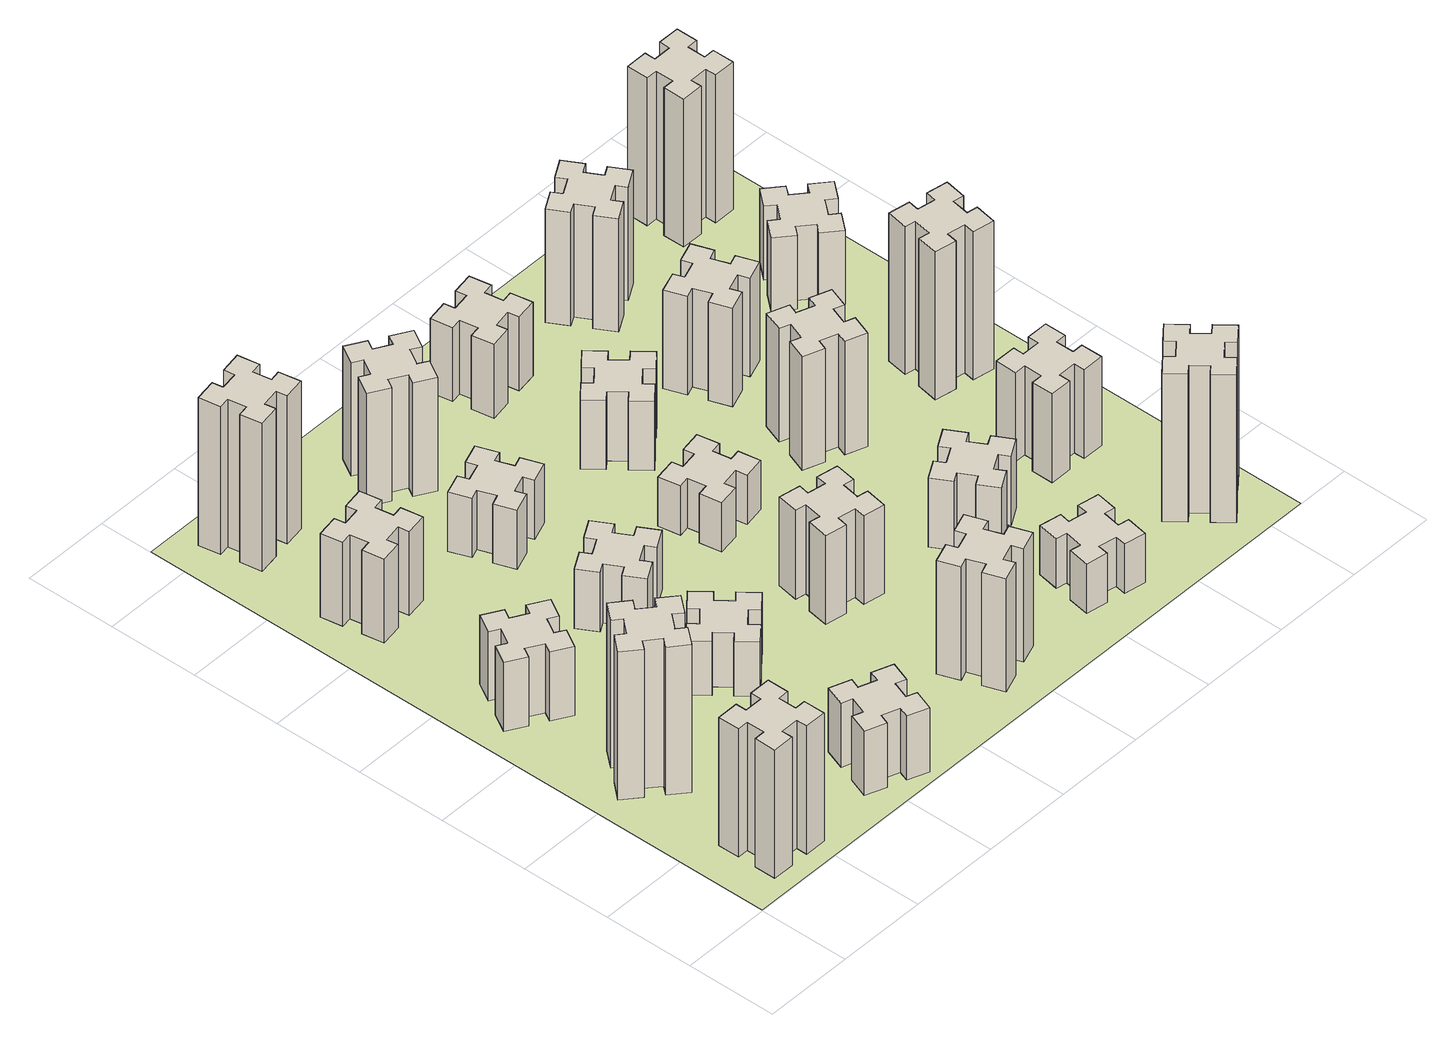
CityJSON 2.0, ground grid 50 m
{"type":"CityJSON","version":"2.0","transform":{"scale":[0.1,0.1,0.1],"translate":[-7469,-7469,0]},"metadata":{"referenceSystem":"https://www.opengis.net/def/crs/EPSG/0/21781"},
"CityObjects":{
"building1":{"type":"Building","attributes":{"class":"1000","function":"1000","usage":"1000","yearOfConstruction":2016,"roofType":"1000","measuredHeight":78,"storeysAboveGround":30,"storeysBelowGround":0},"geometry":[{"type":"Solid","lod":"1","boundaries":[[[[0,1,2,3,4,5,6,7,8,9,10,11,12,13,14,15,16,17,18,19]],[[17,16,20,21]],[[16,15,22,20]],[[15,14,23,22]],[[14,13,24,23]],[[13,12,25,24]],[[12,11,26,25]],[[11,10,27,26]],[[10,9,28,27]],[[9,8,29,28]],[[8,7,30,29]],[[7,6,31,30]],[[6,5,32,31]],[[5,4,33,32]],[[4,3,34,33]],[[3,2,35,34]],[[2,1,36,35]],[[1,0,37,36]],[[0,19,38,37]],[[19,18,39,38]],[[18,17,21,39]],[[24,25,26,27,28,29,30,31,32,33,34,35,36,37,38,39,21,20,22,23]]]]}]},
"building2":{"type":"Building","attributes":{"class":"1000","function":"1000","usage":"1000","yearOfConstruction":2016,"roofType":"1000","measuredHeight":90,"storeysAboveGround":30,"storeysBelowGround":0},"geometry":[{"type":"Solid","lod":"1","boundaries":[[[[40,41,42,43,44,45,46,47,48,49,50,51,52,53,54,55,56,57,58,59]],[[57,56,60,61]],[[56,55,62,60]],[[55,54,63,62]],[[54,53,64,63]],[[53,52,65,64]],[[52,51,66,65]],[[51,50,67,66]],[[50,49,68,67]],[[49,48,69,68]],[[48,47,70,69]],[[47,46,71,70]],[[46,45,72,71]],[[45,44,73,72]],[[44,43,74,73]],[[43,42,75,74]],[[42,41,76,75]],[[41,40,77,76]],[[40,59,78,77]],[[59,58,79,78]],[[58,57,61,79]],[[64,65,66,67,68,69,70,71,72,73,74,75,76,77,78,79,61,60,62,63]]]]}]},
"building3":{"type":"Building","attributes":{"class":"1000","function":"1000","usage":"1000","yearOfConstruction":2016,"roofType":"1000","measuredHeight":42,"storeysAboveGround":30,"storeysBelowGround":0},"geometry":[{"type":"Solid","lod":"1","boundaries":[[[[80,81,82,83,84,85,86,87,88,89,90,91,92,93,94,95,96,97,98,99]],[[97,96,100,101]],[[96,95,102,100]],[[95,94,103,102]],[[94,93,104,103]],[[93,92,105,104]],[[92,91,106,105]],[[91,90,107,106]],[[90,89,108,107]],[[89,88,109,108]],[[88,87,110,109]],[[87,86,111,110]],[[86,85,112,111]],[[85,84,113,112]],[[84,83,114,113]],[[83,82,115,114]],[[82,81,116,115]],[[81,80,117,116]],[[80,99,118,117]],[[99,98,119,118]],[[98,97,101,119]],[[104,105,106,107,108,109,110,111,112,113,114,115,116,117,118,119,101,100,102,103]]]]}]},
"building4":{"type":"Building","attributes":{"class":"1000","function":"1000","usage":"1000","yearOfConstruction":2016,"roofType":"1000","measuredHeight":51,"storeysAboveGround":30,"storeysBelowGround":0},"geometry":[{"type":"Solid","lod":"1","boundaries":[[[[120,121,122,123,124,125,126,127,128,129,130,131,132,133,134,135,136,137,138,139]],[[137,136,140,141]],[[136,135,142,140]],[[135,134,143,142]],[[134,133,144,143]],[[133,132,145,144]],[[132,131,146,145]],[[131,130,147,146]],[[130,129,148,147]],[[129,128,149,148]],[[128,127,150,149]],[[127,126,151,150]],[[126,125,152,151]],[[125,124,153,152]],[[124,123,154,153]],[[123,122,155,154]],[[122,121,156,155]],[[121,120,157,156]],[[120,139,158,157]],[[139,138,159,158]],[[138,137,141,159]],[[144,145,146,147,148,149,150,151,152,153,154,155,156,157,158,159,141,140,142,143]]]]}]},
"building5":{"type":"Building","attributes":{"class":"1000","function":"1000","usage":"1000","yearOfConstruction":2016,"roofType":"1000","measuredHeight":39,"storeysAboveGround":30,"storeysBelowGround":0},"geometry":[{"type":"Solid","lod":"1","boundaries":[[[[160,161,162,163,164,165,166,167,168,169,170,171,172,173,174,175,176,177,178,179]],[[177,176,180,181]],[[176,175,182,180]],[[175,174,183,182]],[[174,173,184,183]],[[173,172,185,184]],[[172,171,186,185]],[[171,170,187,186]],[[170,169,188,187]],[[169,168,189,188]],[[168,167,190,189]],[[167,166,191,190]],[[166,165,192,191]],[[165,164,193,192]],[[164,163,194,193]],[[163,162,195,194]],[[162,161,196,195]],[[161,160,197,196]],[[160,179,198,197]],[[179,178,199,198]],[[178,177,181,199]],[[184,185,186,187,188,189,190,191,192,193,194,195,196,197,198,199,181,180,182,183]]]]}]},
"building6":{"type":"Building","attributes":{"class":"1000","function":"1000","usage":"1000","yearOfConstruction":2016,"roofType":"1000","measuredHeight":90,"storeysAboveGround":30,"storeysBelowGround":0},"geometry":[{"type":"Solid","lod":"1","boundaries":[[[[200,201,202,203,204,205,206,207,208,209,210,211,212,213,214,215,216,217,218,219]],[[217,216,220,221]],[[216,215,222,220]],[[215,214,223,222]],[[214,213,224,223]],[[213,212,225,224]],[[212,211,226,225]],[[211,210,227,226]],[[210,209,228,227]],[[209,208,229,228]],[[208,207,230,229]],[[207,206,231,230]],[[206,205,232,231]],[[205,204,233,232]],[[204,203,234,233]],[[203,202,235,234]],[[202,201,236,235]],[[201,200,237,236]],[[200,219,238,237]],[[219,218,239,238]],[[218,217,221,239]],[[224,225,226,227,228,229,230,231,232,233,234,235,236,237,238,239,221,220,222,223]]]]}]},
"building7":{"type":"Building","attributes":{"class":"1000","function":"1000","usage":"1000","yearOfConstruction":2016,"roofType":"1000","measuredHeight":33,"storeysAboveGround":30,"storeysBelowGround":0},"geometry":[{"type":"Solid","lod":"1","boundaries":[[[[240,241,242,243,244,245,246,247,248,249,250,251,252,253,254,255,256,257,258,259]],[[257,256,260,261]],[[256,255,262,260]],[[255,254,263,262]],[[254,253,264,263]],[[253,252,265,264]],[[252,251,266,265]],[[251,250,267,266]],[[250,249,268,267]],[[249,248,269,268]],[[248,247,270,269]],[[247,246,271,270]],[[246,245,272,271]],[[245,244,273,272]],[[244,243,274,273]],[[243,242,275,274]],[[242,241,276,275]],[[241,240,277,276]],[[240,259,278,277]],[[259,258,279,278]],[[258,257,261,279]],[[264,265,266,267,268,269,270,271,272,273,274,275,276,277,278,279,261,260,262,263]]]]}]},
"building8":{"type":"Building","attributes":{"class":"1000","function":"1000","usage":"1000","yearOfConstruction":2016,"roofType":"1000","measuredHeight":36,"storeysAboveGround":30,"storeysBelowGround":0},"geometry":[{"type":"Solid","lod":"1","boundaries":[[[[280,281,282,283,284,285,286,287,288,289,290,291,292,293,294,295,296,297,298,299]],[[297,296,300,301]],[[296,295,302,300]],[[295,294,303,302]],[[294,293,304,303]],[[293,292,305,304]],[[292,291,306,305]],[[291,290,307,306]],[[290,289,308,307]],[[289,288,309,308]],[[288,287,310,309]],[[287,286,311,310]],[[286,285,312,311]],[[285,284,313,312]],[[284,283,314,313]],[[283,282,315,314]],[[282,281,316,315]],[[281,280,317,316]],[[280,299,318,317]],[[299,298,319,318]],[[298,297,301,319]],[[304,305,306,307,308,309,310,311,312,313,314,315,316,317,318,319,301,300,302,303]]]]}]},
"building9":{"type":"Building","attributes":{"class":"1000","function":"1000","usage":"1000","yearOfConstruction":2016,"roofType":"1000","measuredHeight":36,"storeysAboveGround":30,"storeysBelowGround":0},"geometry":[{"type":"Solid","lod":"1","boundaries":[[[[320,321,322,323,324,325,326,327,328,329,330,331,332,333,334,335,336,337,338,339]],[[337,336,340,341]],[[336,335,342,340]],[[335,334,343,342]],[[334,333,344,343]],[[333,332,345,344]],[[332,331,346,345]],[[331,330,347,346]],[[330,329,348,347]],[[329,328,349,348]],[[328,327,350,349]],[[327,326,351,350]],[[326,325,352,351]],[[325,324,353,352]],[[324,323,354,353]],[[323,322,355,354]],[[322,321,356,355]],[[321,320,357,356]],[[320,339,358,357]],[[339,338,359,358]],[[338,337,341,359]],[[344,345,346,347,348,349,350,351,352,353,354,355,356,357,358,359,341,340,342,343]]]]}]},
"building10":{"type":"Building","attributes":{"class":"1000","function":"1000","usage":"1000","yearOfConstruction":2016,"roofType":"1000","measuredHeight":69,"storeysAboveGround":30,"storeysBelowGround":0},"geometry":[{"type":"Solid","lod":"1","boundaries":[[[[360,361,362,363,364,365,366,367,368,369,370,371,372,373,374,375,376,377,378,379]],[[377,376,380,381]],[[376,375,382,380]],[[375,374,383,382]],[[374,373,384,383]],[[373,372,385,384]],[[372,371,386,385]],[[371,370,387,386]],[[370,369,388,387]],[[369,368,389,388]],[[368,367,390,389]],[[367,366,391,390]],[[366,365,392,391]],[[365,364,393,392]],[[364,363,394,393]],[[363,362,395,394]],[[362,361,396,395]],[[361,360,397,396]],[[360,379,398,397]],[[379,378,399,398]],[[378,377,381,399]],[[384,385,386,387,388,389,390,391,392,393,394,395,396,397,398,399,381,380,382,383]]]]}]},
"building11":{"type":"Building","attributes":{"class":"1000","function":"1000","usage":"1000","yearOfConstruction":2016,"roofType":"1000","measuredHeight":69,"storeysAboveGround":30,"storeysBelowGround":0},"geometry":[{"type":"Solid","lod":"1","boundaries":[[[[400,401,402,403,404,405,406,407,408,409,410,411,412,413,414,415,416,417,418,419]],[[417,416,420,421]],[[416,415,422,420]],[[415,414,423,422]],[[414,413,424,423]],[[413,412,425,424]],[[412,411,426,425]],[[411,410,427,426]],[[410,409,428,427]],[[409,408,429,428]],[[408,407,430,429]],[[407,406,431,430]],[[406,405,432,431]],[[405,404,433,432]],[[404,403,434,433]],[[403,402,435,434]],[[402,401,436,435]],[[401,400,437,436]],[[400,419,438,437]],[[419,418,439,438]],[[418,417,421,439]],[[424,425,426,427,428,429,430,431,432,433,434,435,436,437,438,439,421,420,422,423]]]]}]},
"building12":{"type":"Building","attributes":{"class":"1000","function":"1000","usage":"1000","yearOfConstruction":2016,"roofType":"1000","measuredHeight":54,"storeysAboveGround":30,"storeysBelowGround":0},"geometry":[{"type":"Solid","lod":"1","boundaries":[[[[440,441,442,443,444,445,446,447,448,449,450,451,452,453,454,455,456,457,458,459]],[[457,456,460,461]],[[456,455,462,460]],[[455,454,463,462]],[[454,453,464,463]],[[453,452,465,464]],[[452,451,466,465]],[[451,450,467,466]],[[450,449,468,467]],[[449,448,469,468]],[[448,447,470,469]],[[447,446,471,470]],[[446,445,472,471]],[[445,444,473,472]],[[444,443,474,473]],[[443,442,475,474]],[[442,441,476,475]],[[441,440,477,476]],[[440,459,478,477]],[[459,458,479,478]],[[458,457,461,479]],[[464,465,466,467,468,469,470,471,472,473,474,475,476,477,478,479,461,460,462,463]]]]}]},
"building13":{"type":"Building","attributes":{"class":"1000","function":"1000","usage":"1000","yearOfConstruction":2016,"roofType":"1000","measuredHeight":30,"storeysAboveGround":30,"storeysBelowGround":0},"geometry":[{"type":"Solid","lod":"1","boundaries":[[[[480,481,482,483,484,485,486,487,488,489,490,491,492,493,494,495,496,497,498,499]],[[497,496,500,501]],[[496,495,502,500]],[[495,494,503,502]],[[494,493,504,503]],[[493,492,505,504]],[[492,491,506,505]],[[491,490,507,506]],[[490,489,508,507]],[[489,488,509,508]],[[488,487,510,509]],[[487,486,511,510]],[[486,485,512,511]],[[485,484,513,512]],[[484,483,514,513]],[[483,482,515,514]],[[482,481,516,515]],[[481,480,517,516]],[[480,499,518,517]],[[499,498,519,518]],[[498,497,501,519]],[[504,505,506,507,508,509,510,511,512,513,514,515,516,517,518,519,501,500,502,503]]]]}]},
"building14":{"type":"Building","attributes":{"class":"1000","function":"1000","usage":"1000","yearOfConstruction":2016,"roofType":"1000","measuredHeight":42,"storeysAboveGround":30,"storeysBelowGround":0},"geometry":[{"type":"Solid","lod":"1","boundaries":[[[[520,521,522,523,524,525,526,527,528,529,530,531,532,533,534,535,536,537,538,539]],[[537,536,540,541]],[[536,535,542,540]],[[535,534,543,542]],[[534,533,544,543]],[[533,532,545,544]],[[532,531,546,545]],[[531,530,547,546]],[[530,529,548,547]],[[529,528,549,548]],[[528,527,550,549]],[[527,526,551,550]],[[526,525,552,551]],[[525,524,553,552]],[[524,523,554,553]],[[523,522,555,554]],[[522,521,556,555]],[[521,520,557,556]],[[520,539,558,557]],[[539,538,559,558]],[[538,537,541,559]],[[544,545,546,547,548,549,550,551,552,553,554,555,556,557,558,559,541,540,542,543]]]]}]},
"building15":{"type":"Building","attributes":{"class":"1000","function":"1000","usage":"1000","yearOfConstruction":2016,"roofType":"1000","measuredHeight":30,"storeysAboveGround":30,"storeysBelowGround":0},"geometry":[{"type":"Solid","lod":"1","boundaries":[[[[560,561,562,563,564,565,566,567,568,569,570,571,572,573,574,575,576,577,578,579]],[[577,576,580,581]],[[576,575,582,580]],[[575,574,583,582]],[[574,573,584,583]],[[573,572,585,584]],[[572,571,586,585]],[[571,570,587,586]],[[570,569,588,587]],[[569,568,589,588]],[[568,567,590,589]],[[567,566,591,590]],[[566,565,592,591]],[[565,564,593,592]],[[564,563,594,593]],[[563,562,595,594]],[[562,561,596,595]],[[561,560,597,596]],[[560,579,598,597]],[[579,578,599,598]],[[578,577,581,599]],[[584,585,586,587,588,589,590,591,592,593,594,595,596,597,598,599,581,580,582,583]]]]}]},
"building16":{"type":"Building","attributes":{"class":"1000","function":"1000","usage":"1000","yearOfConstruction":2016,"roofType":"1000","measuredHeight":45,"storeysAboveGround":30,"storeysBelowGround":0},"geometry":[{"type":"Solid","lod":"1","boundaries":[[[[600,601,602,603,604,605,606,607,608,609,610,611,612,613,614,615,616,617,618,619]],[[617,616,620,621]],[[616,615,622,620]],[[615,614,623,622]],[[614,613,624,623]],[[613,612,625,624]],[[612,611,626,625]],[[611,610,627,626]],[[610,609,628,627]],[[609,608,629,628]],[[608,607,630,629]],[[607,606,631,630]],[[606,605,632,631]],[[605,604,633,632]],[[604,603,634,633]],[[603,602,635,634]],[[602,601,636,635]],[[601,600,637,636]],[[600,619,638,637]],[[619,618,639,638]],[[618,617,621,639]],[[624,625,626,627,628,629,630,631,632,633,634,635,636,637,638,639,621,620,622,623]]]]}]},
"building17":{"type":"Building","attributes":{"class":"1000","function":"1000","usage":"1000","yearOfConstruction":2016,"roofType":"1000","measuredHeight":42,"storeysAboveGround":30,"storeysBelowGround":0},"geometry":[{"type":"Solid","lod":"1","boundaries":[[[[640,641,642,643,644,645,646,647,648,649,650,651,652,653,654,655,656,657,658,659]],[[657,656,660,661]],[[656,655,662,660]],[[655,654,663,662]],[[654,653,664,663]],[[653,652,665,664]],[[652,651,666,665]],[[651,650,667,666]],[[650,649,668,667]],[[649,648,669,668]],[[648,647,670,669]],[[647,646,671,670]],[[646,645,672,671]],[[645,644,673,672]],[[644,643,674,673]],[[643,642,675,674]],[[642,641,676,675]],[[641,640,677,676]],[[640,659,678,677]],[[659,658,679,678]],[[658,657,661,679]],[[664,665,666,667,668,669,670,671,672,673,674,675,676,677,678,679,661,660,662,663]]]]}]},
"building18":{"type":"Building","attributes":{"class":"1000","function":"1000","usage":"1000","yearOfConstruction":2016,"roofType":"1000","measuredHeight":69,"storeysAboveGround":30,"storeysBelowGround":0},"geometry":[{"type":"Solid","lod":"1","boundaries":[[[[680,681,682,683,684,685,686,687,688,689,690,691,692,693,694,695,696,697,698,699]],[[697,696,700,701]],[[696,695,702,700]],[[695,694,703,702]],[[694,693,704,703]],[[693,692,705,704]],[[692,691,706,705]],[[691,690,707,706]],[[690,689,708,707]],[[689,688,709,708]],[[688,687,710,709]],[[687,686,711,710]],[[686,685,712,711]],[[685,684,713,712]],[[684,683,714,713]],[[683,682,715,714]],[[682,681,716,715]],[[681,680,717,716]],[[680,699,718,717]],[[699,698,719,718]],[[698,697,701,719]],[[704,705,706,707,708,709,710,711,712,713,714,715,716,717,718,719,701,700,702,703]]]]}]},
"building19":{"type":"Building","attributes":{"class":"1000","function":"1000","usage":"1000","yearOfConstruction":2016,"roofType":"1000","measuredHeight":60,"storeysAboveGround":30,"storeysBelowGround":0},"geometry":[{"type":"Solid","lod":"1","boundaries":[[[[720,721,722,723,724,725,726,727,728,729,730,731,732,733,734,735,736,737,738,739]],[[737,736,740,741]],[[736,735,742,740]],[[735,734,743,742]],[[734,733,744,743]],[[733,732,745,744]],[[732,731,746,745]],[[731,730,747,746]],[[730,729,748,747]],[[729,728,749,748]],[[728,727,750,749]],[[727,726,751,750]],[[726,725,752,751]],[[725,724,753,752]],[[724,723,754,753]],[[723,722,755,754]],[[722,721,756,755]],[[721,720,757,756]],[[720,739,758,757]],[[739,738,759,758]],[[738,737,741,759]],[[744,745,746,747,748,749,750,751,752,753,754,755,756,757,758,759,741,740,742,743]]]]}]},
"building20":{"type":"Building","attributes":{"class":"1000","function":"1000","usage":"1000","yearOfConstruction":2016,"roofType":"1000","measuredHeight":90,"storeysAboveGround":30,"storeysBelowGround":0},"geometry":[{"type":"Solid","lod":"1","boundaries":[[[[760,761,762,763,764,765,766,767,768,769,770,771,772,773,774,775,776,777,778,779]],[[777,776,780,781]],[[776,775,782,780]],[[775,774,783,782]],[[774,773,784,783]],[[773,772,785,784]],[[772,771,786,785]],[[771,770,787,786]],[[770,769,788,787]],[[769,768,789,788]],[[768,767,790,789]],[[767,766,791,790]],[[766,765,792,791]],[[765,764,793,792]],[[764,763,794,793]],[[763,762,795,794]],[[762,761,796,795]],[[761,760,797,796]],[[760,779,798,797]],[[779,778,799,798]],[[778,777,781,799]],[[784,785,786,787,788,789,790,791,792,793,794,795,796,797,798,799,781,780,782,783]]]]}]},
"building21":{"type":"Building","attributes":{"class":"1000","function":"1000","usage":"1000","yearOfConstruction":2016,"roofType":"1000","measuredHeight":54,"storeysAboveGround":30,"storeysBelowGround":0},"geometry":[{"type":"Solid","lod":"1","boundaries":[[[[800,801,802,803,804,805,806,807,808,809,810,811,812,813,814,815,816,817,818,819]],[[817,816,820,821]],[[816,815,822,820]],[[815,814,823,822]],[[814,813,824,823]],[[813,812,825,824]],[[812,811,826,825]],[[811,810,827,826]],[[810,809,828,827]],[[809,808,829,828]],[[808,807,830,829]],[[807,806,831,830]],[[806,805,832,831]],[[805,804,833,832]],[[804,803,834,833]],[[803,802,835,834]],[[802,801,836,835]],[[801,800,837,836]],[[800,819,838,837]],[[819,818,839,838]],[[818,817,821,839]],[[824,825,826,827,828,829,830,831,832,833,834,835,836,837,838,839,821,820,822,823]]]]}]},
"building22":{"type":"Building","attributes":{"class":"1000","function":"1000","usage":"1000","yearOfConstruction":2016,"roofType":"1000","measuredHeight":69,"storeysAboveGround":30,"storeysBelowGround":0},"geometry":[{"type":"Solid","lod":"1","boundaries":[[[[840,841,842,843,844,845,846,847,848,849,850,851,852,853,854,855,856,857,858,859]],[[857,856,860,861]],[[856,855,862,860]],[[855,854,863,862]],[[854,853,864,863]],[[853,852,865,864]],[[852,851,866,865]],[[851,850,867,866]],[[850,849,868,867]],[[849,848,869,868]],[[848,847,870,869]],[[847,846,871,870]],[[846,845,872,871]],[[845,844,873,872]],[[844,843,874,873]],[[843,842,875,874]],[[842,841,876,875]],[[841,840,877,876]],[[840,859,878,877]],[[859,858,879,878]],[[858,857,861,879]],[[864,865,866,867,868,869,870,871,872,873,874,875,876,877,878,879,861,860,862,863]]]]}]},
"building23":{"type":"Building","attributes":{"class":"1000","function":"1000","usage":"1000","yearOfConstruction":2016,"roofType":"1000","measuredHeight":90,"storeysAboveGround":30,"storeysBelowGround":0},"geometry":[{"type":"Solid","lod":"1","boundaries":[[[[880,881,882,883,884,885,886,887,888,889,890,891,892,893,894,895,896,897,898,899]],[[897,896,900,901]],[[896,895,902,900]],[[895,894,903,902]],[[894,893,904,903]],[[893,892,905,904]],[[892,891,906,905]],[[891,890,907,906]],[[890,889,908,907]],[[889,888,909,908]],[[888,887,910,909]],[[887,886,911,910]],[[886,885,912,911]],[[885,884,913,912]],[[884,883,914,913]],[[883,882,915,914]],[[882,881,916,915]],[[881,880,917,916]],[[880,899,918,917]],[[899,898,919,918]],[[898,897,901,919]],[[904,905,906,907,908,909,910,911,912,913,914,915,916,917,918,919,901,900,902,903]]]]}]},
"building24":{"type":"Building","attributes":{"class":"1000","function":"1000","usage":"1000","yearOfConstruction":2016,"roofType":"1000","measuredHeight":45,"storeysAboveGround":30,"storeysBelowGround":0},"geometry":[{"type":"Solid","lod":"1","boundaries":[[[[920,921,922,923,924,925,926,927,928,929,930,931,932,933,934,935,936,937,938,939]],[[937,936,940,941]],[[936,935,942,940]],[[935,934,943,942]],[[934,933,944,943]],[[933,932,945,944]],[[932,931,946,945]],[[931,930,947,946]],[[930,929,948,947]],[[929,928,949,948]],[[928,927,950,949]],[[927,926,951,950]],[[926,925,952,951]],[[925,924,953,952]],[[924,923,954,953]],[[923,922,955,954]],[[922,921,956,955]],[[921,920,957,956]],[[920,939,958,957]],[[939,938,959,958]],[[938,937,941,959]],[[944,945,946,947,948,949,950,951,952,953,954,955,956,957,958,959,941,940,942,943]]]]}]},
"building25":{"type":"Building","attributes":{"class":"1000","function":"1000","usage":"1000","yearOfConstruction":2016,"roofType":"1000","measuredHeight":90,"storeysAboveGround":30,"storeysBelowGround":0},"geometry":[{"type":"Solid","lod":"1","boundaries":[[[[960,961,962,963,964,965,966,967,968,969,970,971,972,973,974,975,976,977,978,979]],[[977,976,980,981]],[[976,975,982,980]],[[975,974,983,982]],[[974,973,984,983]],[[973,972,985,984]],[[972,971,986,985]],[[971,970,987,986]],[[970,969,988,987]],[[969,968,989,988]],[[968,967,990,989]],[[967,966,991,990]],[[966,965,992,991]],[[965,964,993,992]],[[964,963,994,993]],[[963,962,995,994]],[[962,961,996,995]],[[961,960,997,996]],[[960,979,998,997]],[[979,978,999,998]],[[978,977,981,999]],[[984,985,986,987,988,989,990,991,992,993,994,995,996,997,998,999,981,980,982,983]]]]}]},
"landuse1":{"type":"LandUse","attributes":{"name":"plot1","function":"1010"},"geometry":[{"type":"MultiSurface","lod":"1","boundaries":[[[1000,1001,1002,1003]]]}]}
},
"vertices":[
[265,325,0],[265,225,0],[205,225,0],[205,105,0],[325,105,0],[325,165,0],[425,165,0],[425,105,0],[545,105,0],[545,225,0],[485,225,0],[485,325,0],[545,325,0],[545,445,0],[425,445,0],[425,385,0],[325,385,0],[325,445,0],[205,445,0],[205,325,0],[325,385,780],[325,445,780],[425,385,780],[425,445,780],[545,445,780],[545,325,780],[485,325,780],[485,225,780],[545,225,780],[545,105,780],[425,105,780],[425,165,780],[325,165,780],[325,105,780],[205,105,780],[205,225,780],[265,225,780],[265,325,780],[205,325,780],[205,445,780],
[484,1067,0],[408,1132,0],[446,1178,0],[354,1255,0],[277,1163,0],[323,1124,0],[259,1048,0],[213,1086,0],[136,994,0],[228,917,0],[266,963,0],[343,899,0],[304,853,0],[396,776,0],[473,868,0],[427,906,0],[492,983,0],[538,944,0],[615,1036,0],[523,1113,0],[492,983,900],[538,944,900],[427,906,900],[473,868,900],[396,776,900],[304,853,900],[343,899,900],[266,963,900],[228,917,900],[136,994,900],[213,1086,900],[259,1048,900],[323,1124,900],[277,1163,900],[354,1255,900],[446,1178,900],[408,1132,900],[484,1067,900],[523,1113,900],[615,1036,900],
[474,1826,0],[387,1876,0],[417,1928,0],[313,1988,0],[253,1884,0],[305,1854,0],[255,1767,0],[203,1797,0],[143,1693,0],[247,1633,0],[277,1685,0],[364,1635,0],[334,1583,0],[438,1523,0],[498,1627,0],[446,1657,0],[496,1744,0],[548,1714,0],[608,1818,0],[504,1878,0],[496,1744,420],[548,1714,420],[446,1657,420],[498,1627,420],[438,1523,420],[334,1583,420],[364,1635,420],[277,1685,420],[247,1633,420],[143,1693,420],[203,1797,420],[255,1767,420],[305,1854,420],[253,1884,420],[313,1988,420],[417,1928,420],[387,1876,420],[474,1826,420],[504,1878,420],[608,1818,420],
[405,2812,0],[307,2795,0],[297,2854,0],[178,2833,0],[199,2715,0],[258,2725,0],[276,2627,0],[217,2617,0],[237,2498,0],[356,2519,0],[345,2578,0],[444,2596,0],[454,2537,0],[572,2557,0],[551,2676,0],[492,2665,0],[475,2764,0],[534,2774,0],[513,2892,0],[395,2871,0],[475,2764,510],[534,2774,510],[492,2665,510],[551,2676,510],[572,2557,510],[454,2537,510],[444,2596,510],[345,2578,510],[356,2519,510],[237,2498,510],[217,2617,510],[276,2627,510],[258,2725,510],[199,2715,510],[178,2833,510],[297,2854,510],[307,2795,510],[405,2812,510],[395,2871,510],[513,2892,510],
[1029,360,0],[995,266,0],[939,287,0],[897,174,0],[1010,133,0],[1031,189,0],[1125,155,0],[1104,99,0],[1217,57,0],[1258,170,0],[1202,191,0],[1236,285,0],[1292,264,0],[1333,377,0],[1220,418,0],[1200,362,0],[1106,396,0],[1127,452,0],[1014,493,0],[973,380,0],[1106,396,390],[1127,452,390],[1200,362,390],[1220,418,390],[1333,377,390],[1292,264,390],[1236,285,390],[1202,191,390],[1258,170,390],[1217,57,390],[1104,99,390],[1125,155,390],[1031,189,390],[1010,133,390],[897,174,390],[939,287,390],[995,266,390],[1029,360,390],[973,380,390],[1014,493,390],
[492,3405,0],[475,3504,0],[534,3514,0],[513,3632,0],[395,3611,0],[405,3552,0],[307,3535,0],[297,3594,0],[178,3573,0],[199,3455,0],[258,3465,0],[276,3367,0],[217,3357,0],[237,3238,0],[356,3259,0],[345,3318,0],[444,3336,0],[454,3277,0],[572,3297,0],[551,3416,0],[444,3336,900],[454,3277,900],[345,3318,900],[356,3259,900],[237,3238,900],[217,3357,900],[276,3367,900],[258,3465,900],[199,3455,900],[178,3573,900],[297,3594,900],[307,3535,900],[405,3552,900],[395,3611,900],[513,3632,900],[534,3514,900],[475,3504,900],[492,3405,900],[551,3416,900],[572,3297,900],
[1083,1332,0],[1006,1267,0],[968,1313,0],[876,1236,0],[953,1144,0],[999,1183,0],[1063,1106,0],[1017,1068,0],[1094,976,0],[1186,1053,0],[1148,1099,0],[1224,1163,0],[1263,1117,0],[1355,1194,0],[1278,1286,0],[1232,1248,0],[1167,1324,0],[1213,1363,0],[1136,1455,0],[1044,1378,0],[1167,1324,330],[1213,1363,330],[1232,1248,330],[1278,1286,330],[1355,1194,330],[1263,1117,330],[1224,1163,330],[1148,1099,330],[1186,1053,330],[1094,976,330],[1017,1068,330],[1063,1106,330],[999,1183,330],[953,1144,330],[876,1236,330],[968,1313,330],[1006,1267,330],[1083,1332,330],[1044,1378,330],[1136,1455,330],
[1236,1867,0],[1186,1954,0],[1238,1984,0],[1178,2088,0],[1074,2028,0],[1104,1976,0],[1017,1926,0],[987,1978,0],[883,1918,0],[943,1814,0],[995,1844,0],[1045,1757,0],[993,1727,0],[1053,1623,0],[1157,1683,0],[1127,1735,0],[1214,1785,0],[1244,1733,0],[1348,1793,0],[1288,1897,0],[1214,1785,360],[1244,1733,360],[1127,1735,360],[1157,1683,360],[1053,1623,360],[993,1727,360],[1045,1757,360],[995,1844,360],[943,1814,360],[883,1918,360],[987,1978,360],[1017,1926,360],[1104,1976,360],[1074,2028,360],[1178,2088,360],[1238,1984,360],[1186,1954,360],[1236,1867,360],[1288,1897,360],[1348,1793,360],
[1106,2475,0],[1200,2509,0],[1220,2453,0],[1333,2494,0],[1292,2607,0],[1236,2586,0],[1202,2680,0],[1258,2700,0],[1217,2813,0],[1104,2772,0],[1125,2716,0],[1031,2682,0],[1010,2738,0],[897,2697,0],[939,2584,0],[995,2605,0],[1029,2511,0],[973,2490,0],[1014,2377,0],[1127,2419,0],[1029,2511,360],[973,2490,360],[995,2605,360],[939,2584,360],[897,2697,360],[1010,2738,360],[1031,2682,360],[1125,2716,360],[1104,2772,360],[1217,2813,360],[1258,2700,360],[1202,2680,360],[1236,2586,360],[1292,2607,360],[1333,2494,360],[1220,2453,360],[1200,2509,360],[1106,2475,360],[1127,2419,360],[1014,2377,360],
[1965,496,0],[1871,462,0],[1850,518,0],[1737,477,0],[1779,364,0],[1835,385,0],[1869,291,0],[1813,270,0],[1854,157,0],[1967,199,0],[1946,255,0],[2040,289,0],[2060,233,0],[2173,274,0],[2132,387,0],[2076,366,0],[2042,460,0],[2098,480,0],[2057,593,0],[1944,552,0],[2042,460,690],[2098,480,690],[2076,366,690],[2132,387,690],[2173,274,690],[2060,233,690],[2040,289,690],[1946,255,690],[1967,199,690],[1854,157,690],[1813,270,690],[1869,291,690],[1835,385,690],[1779,364,690],[1737,477,690],[1850,518,690],[1871,462,690],[1965,496,690],[1944,552,690],[2057,593,690],
[1186,3137,0],[1236,3224,0],[1288,3194,0],[1348,3298,0],[1244,3358,0],[1214,3306,0],[1127,3356,0],[1157,3408,0],[1053,3468,0],[993,3364,0],[1045,3334,0],[995,3247,0],[943,3277,0],[883,3173,0],[987,3113,0],[1017,3165,0],[1104,3115,0],[1074,3063,0],[1178,3003,0],[1238,3107,0],[1104,3115,690],[1074,3063,690],[1017,3165,690],[987,3113,690],[883,3173,690],[943,3277,690],[995,3247,690],[1045,3334,690],[993,3364,690],[1053,3468,690],[1157,3408,690],[1127,3356,690],[1214,3306,690],[1244,3358,690],[1348,3298,690],[1288,3194,690],[1236,3224,690],[1186,3137,690],[1238,3107,690],[1178,3003,690],
[1955,1147,0],[1972,1245,0],[2031,1235,0],[2052,1353,0],[1934,1374,0],[1924,1315,0],[1825,1332,0],[1836,1391,0],[1717,1412,0],[1697,1294,0],[1756,1284,0],[1738,1185,0],[1679,1196,0],[1658,1077,0],[1777,1057,0],[1787,1116,0],[1885,1098,0],[1875,1039,0],[1993,1018,0],[2014,1137,0],[1885,1098,540],[1875,1039,540],[1787,1116,540],[1777,1057,540],[1658,1077,540],[1679,1196,540],[1738,1185,540],[1756,1284,540],[1697,1294,540],[1717,1412,540],[1836,1391,540],[1825,1332,540],[1924,1315,540],[1934,1374,540],[2052,1353,540],[2031,1235,540],[1972,1245,540],[1955,1147,540],[2014,1137,540],[1993,1018,540],
[1972,1925,0],[1955,2024,0],[2014,2034,0],[1993,2152,0],[1875,2131,0],[1885,2072,0],[1787,2055,0],[1777,2114,0],[1658,2093,0],[1679,1975,0],[1738,1985,0],[1756,1887,0],[1697,1877,0],[1717,1758,0],[1836,1779,0],[1825,1838,0],[1924,1856,0],[1934,1797,0],[2052,1817,0],[2031,1936,0],[1924,1856,300],[1934,1797,300],[1825,1838,300],[1836,1779,300],[1717,1758,300],[1697,1877,300],[1756,1887,300],[1738,1985,300],[1679,1975,300],[1658,2093,300],[1777,2114,300],[1787,2055,300],[1885,2072,300],[1875,2131,300],[1993,2152,300],[2014,2034,300],[1955,2024,300],[1972,1925,300],[2031,1936,300],[2052,1817,300],
[1839,2563,0],[1903,2486,0],[1857,2448,0],[1934,2356,0],[2026,2433,0],[1988,2479,0],[2064,2543,0],[2103,2497,0],[2195,2574,0],[2118,2666,0],[2072,2628,0],[2007,2704,0],[2053,2743,0],[1976,2835,0],[1884,2758,0],[1923,2712,0],[1846,2647,0],[1808,2693,0],[1716,2616,0],[1793,2524,0],[1846,2647,420],[1808,2693,420],[1923,2712,420],[1884,2758,420],[1976,2835,420],[2053,2743,420],[2007,2704,420],[2072,2628,420],[2118,2666,420],[2195,2574,420],[2103,2497,420],[2064,2543,420],[1988,2479,420],[2026,2433,420],[1934,2356,420],[1857,2448,420],[1903,2486,420],[1839,2563,420],[1793,2524,420],[1716,2616,420],
[2596,444,0],[2578,345,0],[2519,356,0],[2498,237,0],[2617,217,0],[2627,276,0],[2725,258,0],[2715,199,0],[2833,178,0],[2854,297,0],[2795,307,0],[2812,405,0],[2871,395,0],[2892,513,0],[2774,534,0],[2764,475,0],[2665,492,0],[2676,551,0],[2557,572,0],[2537,454,0],[2665,492,300],[2676,551,300],[2764,475,300],[2774,534,300],[2892,513,300],[2871,395,300],[2812,405,300],[2795,307,300],[2854,297,300],[2833,178,300],[2715,199,300],[2725,258,300],[2627,276,300],[2617,217,300],[2498,237,300],[2519,356,300],[2578,345,300],[2596,444,300],[2537,454,300],[2557,572,300],
[1738,3365,0],[1756,3267,0],[1697,3257,0],[1717,3138,0],[1836,3159,0],[1825,3218,0],[1924,3236,0],[1934,3177,0],[2052,3197,0],[2031,3316,0],[1972,3305,0],[1955,3404,0],[2014,3414,0],[1993,3532,0],[1875,3511,0],[1885,3452,0],[1787,3435,0],[1777,3494,0],[1658,3473,0],[1679,3355,0],[1787,3435,450],[1777,3494,450],[1885,3452,450],[1875,3511,450],[1993,3532,450],[2014,3414,450],[1955,3404,450],[1972,3305,450],[2031,3316,450],[2052,3197,450],[1934,3177,450],[1924,3236,450],[1825,3218,450],[1836,3159,450],[1717,3138,450],[1697,3257,450],[1756,3267,450],[1738,3365,450],[1679,3355,450],[1658,3473,450],
[2584,1136,0],[2497,1086,0],[2467,1138,0],[2363,1078,0],[2423,974,0],[2475,1004,0],[2525,917,0],[2473,887,0],[2533,783,0],[2637,843,0],[2607,895,0],[2694,945,0],[2724,893,0],[2828,953,0],[2768,1057,0],[2716,1027,0],[2666,1114,0],[2718,1144,0],[2658,1248,0],[2554,1188,0],[2666,1114,420],[2718,1144,420],[2716,1027,420],[2768,1057,420],[2828,953,420],[2724,893,420],[2694,945,420],[2607,895,420],[2637,843,420],[2533,783,420],[2473,887,420],[2525,917,420],[2475,1004,420],[2423,974,420],[2363,1078,420],[2467,1138,420],[2497,1086,420],[2584,1136,420],[2554,1188,420],[2658,1248,420],
[2682,1871,0],[2716,1965,0],[2772,1944,0],[2813,2057,0],[2700,2098,0],[2680,2042,0],[2586,2076,0],[2607,2132,0],[2494,2173,0],[2453,2060,0],[2509,2040,0],[2475,1946,0],[2419,1967,0],[2377,1854,0],[2490,1813,0],[2511,1869,0],[2605,1835,0],[2584,1779,0],[2697,1737,0],[2738,1850,0],[2605,1835,690],[2584,1779,690],[2511,1869,690],[2490,1813,690],[2377,1854,690],[2419,1967,690],[2475,1946,690],[2509,2040,690],[2453,2060,690],[2494,2173,690],[2607,2132,690],[2586,2076,690],[2680,2042,690],[2700,2098,690],[2813,2057,690],[2772,1944,690],[2716,1965,690],[2682,1871,690],[2738,1850,690],[2697,1737,690],
[2586,2475,0],[2680,2509,0],[2700,2453,0],[2813,2494,0],[2772,2607,0],[2716,2586,0],[2682,2680,0],[2738,2700,0],[2697,2813,0],[2584,2772,0],[2605,2716,0],[2511,2682,0],[2490,2738,0],[2377,2697,0],[2419,2584,0],[2475,2605,0],[2509,2511,0],[2453,2490,0],[2494,2377,0],[2607,2419,0],[2509,2511,600],[2453,2490,600],[2475,2605,600],[2419,2584,600],[2377,2697,600],[2490,2738,600],[2511,2682,600],[2605,2716,600],[2584,2772,600],[2697,2813,600],[2738,2700,600],[2682,2680,600],[2716,2586,600],[2772,2607,600],[2813,2494,600],[2700,2453,600],[2680,2509,600],[2586,2475,600],[2607,2419,600],[2494,2377,600],
[3468,259,0],[3544,323,0],[3583,277,0],[3675,354,0],[3598,446,0],[3552,408,0],[3487,484,0],[3533,523,0],[3456,615,0],[3364,538,0],[3403,492,0],[3326,427,0],[3288,473,0],[3196,396,0],[3273,304,0],[3319,343,0],[3383,266,0],[3337,228,0],[3414,136,0],[3506,213,0],[3383,266,900],[3337,228,900],[3319,343,900],[3273,304,900],[3196,396,900],[3288,473,900],[3326,427,900],[3403,492,900],[3364,538,900],[3456,615,900],[3533,523,900],[3487,484,900],[3552,408,900],[3598,446,900],[3675,354,900],[3583,277,900],[3544,323,900],[3468,259,900],[3506,213,900],[3414,136,900],
[3185,1005,0],[3285,1005,0],[3285,945,0],[3405,945,0],[3405,1065,0],[3345,1065,0],[3345,1165,0],[3405,1165,0],[3405,1285,0],[3285,1285,0],[3285,1225,0],[3185,1225,0],[3185,1285,0],[3065,1285,0],[3065,1165,0],[3125,1165,0],[3125,1065,0],[3065,1065,0],[3065,945,0],[3185,945,0],[3125,1065,540],[3065,1065,540],[3125,1165,540],[3065,1165,540],[3065,1285,540],[3185,1285,540],[3185,1225,540],[3285,1225,540],[3285,1285,540],[3405,1285,540],[3405,1165,540],[3345,1165,540],[3345,1065,540],[3405,1065,540],[3405,945,540],[3285,945,540],[3285,1005,540],[3185,1005,540],[3185,945,540],[3065,945,540],
[2716,3347,0],[2666,3434,0],[2718,3464,0],[2658,3568,0],[2554,3508,0],[2584,3456,0],[2497,3406,0],[2467,3458,0],[2363,3398,0],[2423,3294,0],[2475,3324,0],[2525,3237,0],[2473,3207,0],[2533,3103,0],[2637,3163,0],[2607,3215,0],[2694,3265,0],[2724,3213,0],[2828,3273,0],[2768,3377,0],[2694,3265,690],[2724,3213,690],[2607,3215,690],[2637,3163,690],[2533,3103,690],[2473,3207,690],[2525,3237,690],[2475,3324,690],[2423,3294,690],[2363,3398,690],[2467,3458,690],[2497,3406,690],[2584,3456,690],[2554,3508,690],[2658,3568,690],[2718,3464,690],[2666,3434,690],[2716,3347,690],[2768,3377,690],[2828,3273,690],
[3435,1787,0],[3452,1885,0],[3511,1875,0],[3532,1993,0],[3414,2014,0],[3404,1955,0],[3305,1972,0],[3316,2031,0],[3197,2052,0],[3177,1934,0],[3236,1924,0],[3218,1825,0],[3159,1836,0],[3138,1717,0],[3257,1697,0],[3267,1756,0],[3365,1738,0],[3355,1679,0],[3473,1658,0],[3494,1777,0],[3365,1738,900],[3355,1679,900],[3267,1756,900],[3257,1697,900],[3138,1717,900],[3159,1836,900],[3218,1825,900],[3236,1924,900],[3177,1934,900],[3197,2052,900],[3316,2031,900],[3305,1972,900],[3404,1955,900],[3414,2014,900],[3532,1993,900],[3511,1875,900],[3452,1885,900],[3435,1787,900],[3494,1777,900],[3473,1658,900],
[3444,2747,0],[3368,2812,0],[3406,2858,0],[3314,2935,0],[3237,2843,0],[3283,2804,0],[3219,2728,0],[3173,2766,0],[3096,2674,0],[3188,2597,0],[3226,2643,0],[3303,2579,0],[3264,2533,0],[3356,2456,0],[3433,2548,0],[3387,2586,0],[3452,2663,0],[3498,2624,0],[3575,2716,0],[3483,2793,0],[3452,2663,450],[3498,2624,450],[3387,2586,450],[3433,2548,450],[3356,2456,450],[3264,2533,450],[3303,2579,450],[3226,2643,450],[3188,2597,450],[3096,2674,450],[3173,2766,450],[3219,2728,450],[3283,2804,450],[3237,2843,450],[3314,2935,450],[3406,2858,450],[3368,2812,450],[3444,2747,450],[3483,2793,450],[3575,2716,450],
[3285,3325,0],[3385,3325,0],[3385,3265,0],[3505,3265,0],[3505,3385,0],[3445,3385,0],[3445,3485,0],[3505,3485,0],[3505,3605,0],[3385,3605,0],[3385,3545,0],[3285,3545,0],[3285,3605,0],[3165,3605,0],[3165,3485,0],[3225,3485,0],[3225,3385,0],[3165,3385,0],[3165,3265,0],[3285,3265,0],[3225,3385,900],[3165,3385,900],[3225,3485,900],[3165,3485,900],[3165,3605,900],[3285,3605,900],[3285,3545,900],[3385,3545,900],[3385,3605,900],[3505,3605,900],[3505,3485,900],[3445,3485,900],[3445,3385,900],[3505,3385,900],[3505,3265,900],[3385,3265,900],[3385,3325,900],[3285,3325,900],[3285,3265,900],[3165,3265,900],
[5,3705,0],[3705,3705,0],[3705,5,0],[5,5,0]
]}
